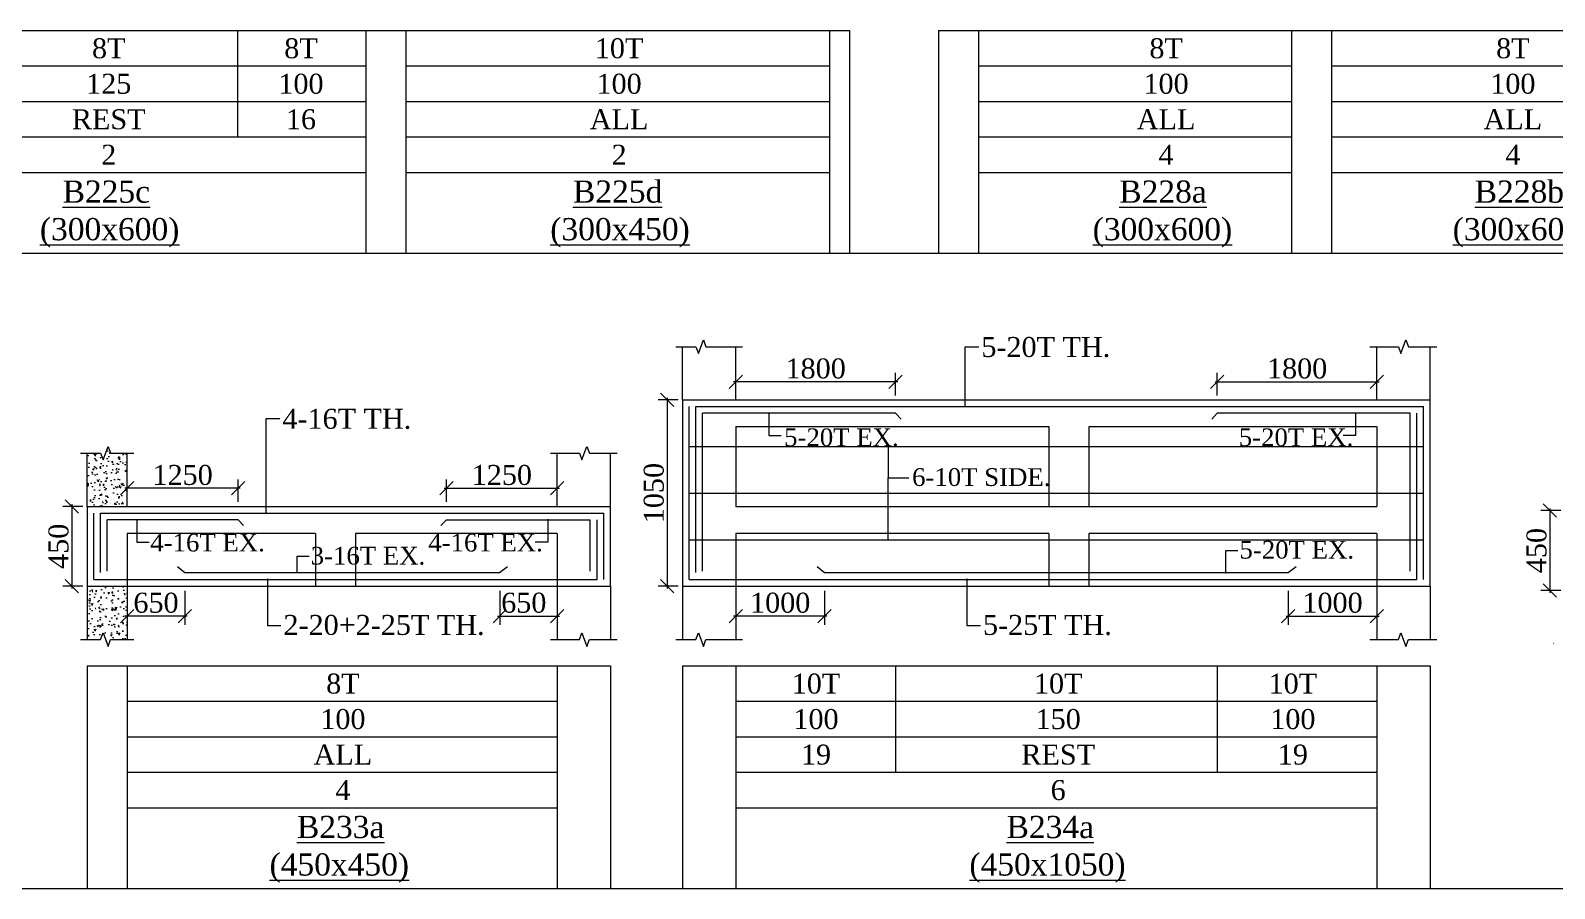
# Model space of a CAD drawing. Header units: millimetres. Extents: x 9781889 to 10654170, y -7832723 to -7608561.
# Drawn here: x 10618260 to 10635449, y -7780868 to -7771199 of the extents above; entities that cross this region are included whole.
import ezdxf
from ezdxf.enums import TextEntityAlignment as Align

# ---------------------------------------------------------------- set-up
doc = ezdxf.new("R2010")
doc.units = ezdxf.units.MM
doc.header["$LTSCALE"] = 10
doc.header["$PDMODE"] = 3
doc.linetypes.add('HIDDEN', pattern=[0.375, 0.25, -0.125])
for name, color, linetype, lineweight in [('S-CUT OUT LINE', 9, 'Continuous', 0), ('S-DIM L.S.', 7, 'Continuous', 0), ('S-HATCH', 8, 'Continuous', 0), ('S-L.S.SECTION', 5, 'Continuous', 0), ('S-L.S.SLAB LINE', 252, 'HIDDEN', 0), ('S-L.S.STEEL', 1, 'Continuous', 9), ('S-L.S.STEEL 1', 6, 'Continuous', 0), ('S-SECTION MARK', 7, 'Continuous', 0), ('S-SHEET', 251, 'Continuous', 0), ('S-TEXT', 7, 'Continuous', 0), ('S-TEXT L.S. BEAM NO.', 30, 'Continuous', 0), ('S-TEXT. L.S.', 7, 'Continuous', 0)]:
    doc.layers.add(name, color=color, linetype=linetype, lineweight=lineweight)
doc.styles.add('135', font='arial.ttf', dxfattribs={"width": 0.8, "height": 135})
doc.styles.get("Standard").update_dxf_attribs({"font": 'arial.ttf'})
doc.styles.add('TEXT', font='times.ttf')
doc.dimstyles.new('75', dxfattribs={"dimtxt": 135, "dimasz": 90, "dimexe": 0.1, "dimexo": 0.03, "dimgap": 0.09, "dimtad": 1, "dimdec": 0, "dimzin": 0, "dimdsep": 46, "dimtxsty": '135', "dimblk": 'ARCHTICK', "dimcen": 0.09, "dimclrd": 256, "dimclre": 256, "dimclrt": 256, "dimadec": 0, "dimazin": 0, "dimtfac": 1, "dimtdec": 0, "dimtofl": 0, "dimtmove": 1, "dimatfit": 3, "dimldrblk": 'DOTSMALL', "dimfxl": 1, "dimtolj": 1, "dimtzin": 0, "dimlwd": -1, "dimlwe": -1, "dimarcsym": 0})
doc.dimstyles.new('SETU_1', dxfattribs={"dimtxt": 200, "dimasz": 150, "dimexe": 100, "dimexo": 50, "dimgap": 35, "dimtad": 1, "dimdec": 0, "dimzin": 0, "dimdsep": 46, "dimtxsty": 'Standard', "dimblk": 'OBLIQUE', "dimcen": 150, "dimdle": 25, "dimclrd": 256, "dimclre": 7, "dimclrt": 256, "dimadec": 0, "dimazin": 0, "dimtfac": 1, "dimtdec": 0, "dimtofl": 0, "dimtmove": 1, "dimatfit": 3, "dimfxl": 1, "dimtolj": 1, "dimtzin": 0, "dimlwd": -1, "dimlwe": 5, "dimarcsym": 1})

# ---------------------------------------------------------------- blocks, each defined once
blk = doc.blocks.new('_ArchTick')
at = {"color": 0, "linetype": 'ByBlock', "const_width": 0.15}
blk.add_lwpolyline([(-0.5, -0.5), (0.5, 0.5)], dxfattribs=at)
blk = doc.blocks.new('_Oblique')
at = {"color": 0, "linetype": 'ByBlock', "lineweight": -2}
blk.add_line((-0.5, -0.5), (0.5, 0.5), dxfattribs=at)
blk = doc.blocks.new('*D1159')
at = {"layer": 'Defpoints', "color": 0, "transparency": 16777216}
for p in [(10618901, -7776562), (10618726, -7777462), (10618901, -7777462)]:
    blk.add_point(p, dxfattribs=at)
at = {"layer": 'S-DIM L.S.', "color": 7, "lineweight": 5, "transparency": 16777216}
for p, q in [((10618851, -7776562), (10618626, -7776562)), ((10618851, -7777462), (10618626, -7777462))]:
    blk.add_line(p, q, dxfattribs=at)
at = {"layer": 'S-DIM L.S.', "transparency": 16777216}
blk.add_line((10618726, -7776537), (10618726, -7777487), dxfattribs=at)
at = {"layer": 'S-DIM L.S.', "transparency": 16777216, "xscale": 150, "yscale": 150, "zscale": 150}
for p, rotation in [((10618726, -7776562), 90), ((10618726, -7777462), 270)]:
    blk.add_blockref('_Oblique', p, dxfattribs=dict(at, rotation=rotation))
at = {"layer": 'S-DIM L.S.', "transparency": 16777216, "insert": (10618577, -7777012), "char_height": 225, "attachment_point": 5, "rotation": 90, "style": 'TEXT'}
blk.add_mtext('\\A1;450', dxfattribs=at)
blk = doc.blocks.new('*D1160')
at = {"layer": 'Defpoints', "color": 0, "transparency": 16777216}
for p in [(10635571, -7776610), (10635396, -7777510), (10635571, -7777510)]:
    blk.add_point(p, dxfattribs=at)
at = {"layer": 'S-DIM L.S.', "color": 7, "lineweight": 5, "transparency": 16777216}
for p, q in [((10635521, -7776610), (10635296, -7776610)), ((10635521, -7777510), (10635296, -7777510))]:
    blk.add_line(p, q, dxfattribs=at)
at = {"layer": 'S-DIM L.S.', "transparency": 16777216}
blk.add_line((10635396, -7776585), (10635396, -7777535), dxfattribs=at)
at = {"layer": 'S-DIM L.S.', "transparency": 16777216, "xscale": 150, "yscale": 150, "zscale": 150}
for p, rotation in [((10635396, -7776610), 90), ((10635396, -7777510), 270)]:
    blk.add_blockref('_Oblique', p, dxfattribs=dict(at, rotation=rotation))
at = {"layer": 'S-DIM L.S.', "transparency": 16777216, "insert": (10635247, -7777060), "char_height": 225, "attachment_point": 5, "rotation": 90, "style": 'TEXT'}
blk.add_mtext('\\A1;450', dxfattribs=at)
blk = doc.blocks.new('*D1224')
at = {"layer": 'Defpoints', "color": 0, "transparency": 16777216}
for p in [(10619351, -7776358), (10619351, -7776562, 0), (10620601, -7776562, 0)]:
    blk.add_point(p, dxfattribs=at)
at = {"layer": 'S-DIM L.S.', "transparency": 16777216}
blk.add_line((10620626, -7776358), (10619326, -7776358), dxfattribs=at)
at = {"layer": 'S-DIM L.S.', "color": 7, "lineweight": 5, "transparency": 16777216}
for p, q in [((10619351, -7776512), (10619351, -7776258)), ((10620601, -7776512), (10620601, -7776258))]:
    blk.add_line(p, q, dxfattribs=at)
at = {"layer": 'S-DIM L.S.', "transparency": 16777216, "xscale": 150, "yscale": 150, "zscale": 150, "rotation": 180}
blk.add_blockref('_Oblique', (10619351, -7776358), dxfattribs=at)
at = {"layer": 'S-DIM L.S.', "transparency": 16777216, "xscale": 150, "yscale": 150, "zscale": 150}
blk.add_blockref('_Oblique', (10620601, -7776358), dxfattribs=at)
at = {"layer": 'S-DIM L.S.', "transparency": 16777216, "insert": (10619976, -7776209), "char_height": 225, "attachment_point": 5, "style": 'TEXT'}
blk.add_mtext('\\A1;1250', dxfattribs=at)
blk = doc.blocks.new('*D1225')
at = {"layer": 'Defpoints', "color": 0, "transparency": 16777216}
for p in [(10624202, -7776358), (10622952, -7776562, 0), (10624202, -7776562, 0)]:
    blk.add_point(p, dxfattribs=at)
at = {"layer": 'S-DIM L.S.', "transparency": 16777216}
blk.add_line((10622927, -7776358), (10624227, -7776358), dxfattribs=at)
at = {"layer": 'S-DIM L.S.', "color": 7, "lineweight": 5, "transparency": 16777216}
for p, q in [((10622952, -7776512), (10622952, -7776258)), ((10624202, -7776512), (10624202, -7776258))]:
    blk.add_line(p, q, dxfattribs=at)
at = {"layer": 'S-DIM L.S.', "transparency": 16777216, "xscale": 150, "yscale": 150, "zscale": 150, "rotation": 180}
blk.add_blockref('_Oblique', (10622952, -7776358), dxfattribs=at)
at = {"layer": 'S-DIM L.S.', "transparency": 16777216, "xscale": 150, "yscale": 150, "zscale": 150}
blk.add_blockref('_Oblique', (10624202, -7776358), dxfattribs=at)
at = {"layer": 'S-DIM L.S.', "transparency": 16777216, "insert": (10623577, -7776209), "char_height": 225, "attachment_point": 5, "style": 'TEXT'}
blk.add_mtext('\\A1;1250', dxfattribs=at)
blk = doc.blocks.new('*D1226')
at = {"layer": 'Defpoints', "color": 0, "transparency": 16777216}
for p in [(10623552, -7777462, 0), (10624202, -7777462, 0), (10624202, -7777798)]:
    blk.add_point(p, dxfattribs=at)
at = {"layer": 'S-DIM L.S.', "color": 7, "lineweight": 5, "transparency": 16777216}
for p, q in [((10623552, -7777512), (10623552, -7777898)), ((10624202, -7777512), (10624202, -7777898))]:
    blk.add_line(p, q, dxfattribs=at)
at = {"layer": 'S-DIM L.S.', "transparency": 16777216}
blk.add_line((10623527, -7777798), (10624227, -7777798), dxfattribs=at)
at = {"layer": 'S-DIM L.S.', "transparency": 16777216, "xscale": 150, "yscale": 150, "zscale": 150, "rotation": 180}
blk.add_blockref('_Oblique', (10623552, -7777798), dxfattribs=at)
at = {"layer": 'S-DIM L.S.', "transparency": 16777216, "xscale": 150, "yscale": 150, "zscale": 150}
blk.add_blockref('_Oblique', (10624202, -7777798), dxfattribs=at)
at = {"layer": 'S-DIM L.S.', "transparency": 16777216, "insert": (10623824, -7777649), "char_height": 225, "attachment_point": 5, "style": 'TEXT'}
blk.add_mtext('\\A1;650', dxfattribs=at)
blk = doc.blocks.new('*D1227')
at = {"layer": 'Defpoints', "color": 0, "transparency": 16777216}
for p in [(10619351, -7777462, 0), (10620001, -7777462, 0), (10619351, -7777798)]:
    blk.add_point(p, dxfattribs=at)
at = {"layer": 'S-DIM L.S.', "color": 7, "lineweight": 5, "transparency": 16777216}
for p, q in [((10619351, -7777512), (10619351, -7777898)), ((10620001, -7777512), (10620001, -7777898))]:
    blk.add_line(p, q, dxfattribs=at)
at = {"layer": 'S-DIM L.S.', "transparency": 16777216}
blk.add_line((10620026, -7777798), (10619326, -7777798), dxfattribs=at)
at = {"layer": 'S-DIM L.S.', "transparency": 16777216, "xscale": 150, "yscale": 150, "zscale": 150, "rotation": 180}
blk.add_blockref('_Oblique', (10619351, -7777798), dxfattribs=at)
at = {"layer": 'S-DIM L.S.', "transparency": 16777216, "xscale": 150, "yscale": 150, "zscale": 150}
blk.add_blockref('_Oblique', (10620001, -7777798), dxfattribs=at)
at = {"layer": 'S-DIM L.S.', "transparency": 16777216, "insert": (10619676, -7777649), "char_height": 225, "attachment_point": 5, "style": 'TEXT'}
blk.add_mtext('\\A1;650', dxfattribs=at)
blk = doc.blocks.new('*D1228')
at = {"layer": 'Defpoints', "color": 0, "transparency": 16777216}
for p in [(10625616, -7775362), (10625441, -7777462), (10625616, -7777462)]:
    blk.add_point(p, dxfattribs=at)
at = {"layer": 'S-DIM L.S.', "transparency": 16777216}
blk.add_line((10625441, -7775337), (10625441, -7777487), dxfattribs=at)
at = {"layer": 'S-DIM L.S.', "color": 7, "lineweight": 5, "transparency": 16777216}
for p, q in [((10625566, -7775362), (10625341, -7775362)), ((10625566, -7777462), (10625341, -7777462))]:
    blk.add_line(p, q, dxfattribs=at)
at = {"layer": 'S-DIM L.S.', "transparency": 16777216, "xscale": 150, "yscale": 150, "zscale": 150}
for p, rotation in [((10625441, -7775362), 90), ((10625441, -7777462), 270)]:
    blk.add_blockref('_Oblique', p, dxfattribs=dict(at, rotation=rotation))
at = {"layer": 'S-DIM L.S.', "transparency": 16777216, "insert": (10625291, -7776412), "char_height": 225, "attachment_point": 5, "rotation": 90, "style": 'TEXT'}
blk.add_mtext('\\A1;1050', dxfattribs=at)
blk = doc.blocks.new('*D1229')
at = {"layer": 'Defpoints', "color": 0, "transparency": 16777216}
for p in [(10633446, -7775158), (10631646, -7775362, 0), (10633446, -7775362, 0)]:
    blk.add_point(p, dxfattribs=at)
at = {"layer": 'S-DIM L.S.', "transparency": 16777216}
blk.add_line((10631621, -7775158), (10633471, -7775158), dxfattribs=at)
at = {"layer": 'S-DIM L.S.', "color": 7, "lineweight": 5, "transparency": 16777216}
for p, q in [((10631646, -7775312), (10631646, -7775058)), ((10633446, -7775312), (10633446, -7775058))]:
    blk.add_line(p, q, dxfattribs=at)
at = {"layer": 'S-DIM L.S.', "transparency": 16777216, "xscale": 150, "yscale": 150, "zscale": 150, "rotation": 180}
blk.add_blockref('_Oblique', (10631646, -7775158), dxfattribs=at)
at = {"layer": 'S-DIM L.S.', "transparency": 16777216, "xscale": 150, "yscale": 150, "zscale": 150}
blk.add_blockref('_Oblique', (10633446, -7775158), dxfattribs=at)
at = {"layer": 'S-DIM L.S.', "transparency": 16777216, "insert": (10632546, -7775009), "char_height": 225, "attachment_point": 5, "style": 'TEXT'}
blk.add_mtext('\\A1;1800', dxfattribs=at)
blk = doc.blocks.new('*D1230')
at = {"layer": 'Defpoints', "color": 0, "transparency": 16777216}
for p in [(10626216, -7775158), (10626216, -7775362, 0), (10628016, -7775362, 0)]:
    blk.add_point(p, dxfattribs=at)
at = {"layer": 'S-DIM L.S.', "transparency": 16777216}
blk.add_line((10628041, -7775158), (10626191, -7775158), dxfattribs=at)
at = {"layer": 'S-DIM L.S.', "color": 7, "lineweight": 5, "transparency": 16777216}
for p, q in [((10626216, -7775312), (10626216, -7775058)), ((10628016, -7775312), (10628016, -7775058))]:
    blk.add_line(p, q, dxfattribs=at)
at = {"layer": 'S-DIM L.S.', "transparency": 16777216, "xscale": 150, "yscale": 150, "zscale": 150, "rotation": 180}
blk.add_blockref('_Oblique', (10626216, -7775158), dxfattribs=at)
at = {"layer": 'S-DIM L.S.', "transparency": 16777216, "xscale": 150, "yscale": 150, "zscale": 150}
blk.add_blockref('_Oblique', (10628016, -7775158), dxfattribs=at)
at = {"layer": 'S-DIM L.S.', "transparency": 16777216, "insert": (10627116, -7775009), "char_height": 225, "attachment_point": 5, "style": 'TEXT'}
blk.add_mtext('\\A1;1800', dxfattribs=at)
blk = doc.blocks.new('*D1231')
at = {"layer": 'Defpoints', "color": 0, "transparency": 16777216}
for p in [(10632446, -7777462, 0), (10633446, -7777462, 0), (10633446, -7777798)]:
    blk.add_point(p, dxfattribs=at)
at = {"layer": 'S-DIM L.S.', "color": 7, "lineweight": 5, "transparency": 16777216}
for p, q in [((10632446, -7777512), (10632446, -7777898)), ((10633446, -7777512), (10633446, -7777898))]:
    blk.add_line(p, q, dxfattribs=at)
at = {"layer": 'S-DIM L.S.', "transparency": 16777216}
blk.add_line((10632421, -7777798), (10633471, -7777798), dxfattribs=at)
at = {"layer": 'S-DIM L.S.', "transparency": 16777216, "xscale": 150, "yscale": 150, "zscale": 150, "rotation": 180}
blk.add_blockref('_Oblique', (10632446, -7777798), dxfattribs=at)
at = {"layer": 'S-DIM L.S.', "transparency": 16777216, "xscale": 150, "yscale": 150, "zscale": 150}
blk.add_blockref('_Oblique', (10633446, -7777798), dxfattribs=at)
at = {"layer": 'S-DIM L.S.', "transparency": 16777216, "insert": (10632946, -7777649), "char_height": 225, "attachment_point": 5, "style": 'TEXT'}
blk.add_mtext('\\A1;1000', dxfattribs=at)
blk = doc.blocks.new('*D1232')
at = {"layer": 'Defpoints', "color": 0, "transparency": 16777216}
for p in [(10626216, -7777462, 0), (10627216, -7777462, 0), (10626216, -7777798)]:
    blk.add_point(p, dxfattribs=at)
at = {"layer": 'S-DIM L.S.', "color": 7, "lineweight": 5, "transparency": 16777216}
for p, q in [((10626216, -7777512), (10626216, -7777898)), ((10627216, -7777512), (10627216, -7777898))]:
    blk.add_line(p, q, dxfattribs=at)
at = {"layer": 'S-DIM L.S.', "transparency": 16777216}
blk.add_line((10627241, -7777798), (10626191, -7777798), dxfattribs=at)
at = {"layer": 'S-DIM L.S.', "transparency": 16777216, "xscale": 150, "yscale": 150, "zscale": 150, "rotation": 180}
blk.add_blockref('_Oblique', (10626216, -7777798), dxfattribs=at)
at = {"layer": 'S-DIM L.S.', "transparency": 16777216, "xscale": 150, "yscale": 150, "zscale": 150}
blk.add_blockref('_Oblique', (10627216, -7777798), dxfattribs=at)
at = {"layer": 'S-DIM L.S.', "transparency": 16777216, "insert": (10626716, -7777649), "char_height": 225, "attachment_point": 5, "style": 'TEXT'}
blk.add_mtext('\\A1;1000', dxfattribs=at)

msp = doc.modelspace()

# ---------------------------------------------------------------- hatches: boundary and pattern name
at = {"layer": 'S-HATCH', "linetype": 'ByBlock'}
h = msp.add_hatch(dxfattribs=at)
h.set_pattern_fill('AR-CONC', color=256)
h.set_pattern_definition([(50, (368120.76, -5855.31), (182.184669, -15.9390855), [19.05, -209.55]), (355, (368120.76, -5855.3), (-35.2434214, 191.0568452), [15.24, -167.6405842]), (100.4514447, (368135.95, -5856.64), (146.941247, 175.117752), [16.1900088, -178.0902446]), (46.1842, (368120.76, -5804.5), (271.079041, -42.042328), [28.575, -314.325]), (96.6355576, (368143.35, -5808), (237.404134, 247.4261246), [24.285023, -267.135608]), (351.1841512, (368120.76, -5804.5), (237.404134, 247.4261246), [22.859967, -251.459732]), (21, (368146.16, -5817.21), (151.6143913, -102.2651982), [19.05, -209.55]), (326, (368146.16, -5817.2), (61.8020283, 184.187966), [15.24, -167.64]), (71.451445, (368158.8, -5825.73), (213.4164193, 81.922769), [16.1900088, -178.0899376]), (37.5, (368120.764, -5855.31), (3.08860325, 84.55503887), [0, -165.608, 0, -170.18, 0, -168.275]), (7.5, (368120.76, -5855.31), (66.8196625, 100.1805748), [0, -97.028, 0, -161.798, 0, -64.135]), (327.5, (368064.12, -5855.31), (135.59059517, -5.728744), [0, -63.5, 0, -198.12, 0, -262.89]), (317.5, (368038.72, -5855.31), (148.1291814, 25.426491), [0, -82.55, 0, -131.572, 0, -186.69])])
h.paths.add_polyline_path([(10618901.2, -7776562.3), (10619351.2, -7776562.3), (10619351.2, -7775962.3), (10619163.4, -7775962.3), (10619135.4, -7775885.5), (10619079.5, -7776039.1), (10619051.5, -7775962.3), (10618901.2, -7775962.3)])
h = msp.add_hatch(dxfattribs=at)
h.set_pattern_fill('AR-CONC', color=256)
h.set_pattern_definition([(50, (368120.76, -5555.31), (182.184669, -15.9390855), [19.05, -209.55]), (355, (368120.76, -5555.3), (-35.2434214, 191.0568452), [15.24, -167.6405842]), (100.4514447, (368135.95, -5556.64), (146.941247, 175.117752), [16.1900088, -178.0902446]), (46.1842, (368120.76, -5504.5), (271.079041, -42.042328), [28.575, -314.325]), (96.6355576, (368143.35, -5508), (237.404134, 247.4261246), [24.285023, -267.135608]), (351.1841512, (368120.76, -5504.5), (237.404134, 247.4261246), [22.859967, -251.459732]), (21, (368146.16, -5517.21), (151.6143913, -102.2651982), [19.05, -209.55]), (326, (368146.16, -5517.2), (61.8020283, 184.187966), [15.24, -167.64]), (71.451445, (368158.8, -5525.73), (213.4164193, 81.922769), [16.1900088, -178.0899376]), (37.5, (368120.764, -5555.31), (3.08860325, 84.55503887), [0, -165.608, 0, -170.18, 0, -168.275]), (7.5, (368120.76, -5555.31), (66.8196625, 100.1805748), [0, -97.028, 0, -161.798, 0, -64.135]), (327.5, (368064.12, -5555.31), (135.59059517, -5.728744), [0, -63.5, 0, -198.12, 0, -262.89]), (317.5, (368038.72, -5555.31), (148.1291814, 25.426491), [0, -82.55, 0, -131.572, 0, -186.69])])
h.paths.add_polyline_path([(10618901.2, -7778062.3), (10619051.5, -7778062.3), (10619079.5, -7777985.5), (10619135.4, -7778139.1), (10619163.4, -7778062.3), (10619351.2, -7778062.3), (10619351.2, -7777462.3), (10618901.2, -7777462.3)])
at = {"layer": 'S-HATCH'}
h = msp.add_hatch(dxfattribs=at)
h.set_pattern_fill('ANSI35', color=256, scale=50)
h.set_pattern_definition([(45, (766708.75, 28327.96), (-224.506403, 224.506403), []), (45, (766933.26, 28327.96), (-224.506403, 224.506403), [396.875, -79.375, 0, -79.375])])
h.paths.add_polyline_path([(10635797.4, -7778109.7), (10636054.3, -7778109.7), (10636054.3, -7778104.7), (10635277.4, -7778104.7)])
h.paths.add_polyline_path([(10638587.3, -7778109.7), (10639364.3, -7778109.7), (10639364.3, -7778104.7), (10638587.3, -7778104.7)], flags=16)
h.paths.add_polyline_path([(10635797.4, -7777509.7), (10635797.4, -7778109.7), (10637078.2, -7778109.7), (10637106.2, -7778032.9), (10637162.1, -7778186.6), (10637190.1, -7778109.7), (10639564.4, -7778109.7), (10639564.4, -7777509.7)])

# ---------------------------------------------------------------- linework, layer by layer
at = {"layer": 'S-CUT OUT LINE', "color": 5, "elevation": 0}
for points in [[(10625537.6, -7774762.3), (10625766.2, -7774762.3), (10625794.1, -7774839.1), (10625850.1, -7774685.5), (10625878.1, -7774762.3), (10626290.8, -7774762.3)], [(10633367.5, -7774762.3), (10633689.8, -7774762.3), (10633717.7, -7774839.1), (10633773.7, -7774685.5), (10633801.6, -7774762.3), (10634120.8, -7774762.3)], [(10618822.9, -7775962.3), (10619051.5, -7775962.3), (10619079.5, -7776039.1), (10619135.4, -7775885.5), (10619163.4, -7775962.3), (10619426.2, -7775962.3)], [(10624123.4, -7775962.3), (10624452.4, -7775962.3), (10624480.4, -7776039.1), (10624536.3, -7775885.5), (10624564.3, -7775962.3), (10624876.7, -7775962.3)], [(10618822.9, -7778062.3), (10619051.5, -7778062.3), (10619079.5, -7777985.5), (10619135.4, -7778139.1), (10619163.4, -7778062.3), (10619426.2, -7778062.3)], [(10624123.4, -7778062.3), (10624452.4, -7778062.3), (10624480.4, -7777985.5), (10624536.3, -7778139.1), (10624564.3, -7778062.3), (10624876.7, -7778062.3)], [(10625537.6, -7778062.3), (10625766.2, -7778062.3), (10625794.1, -7777985.5), (10625850.1, -7778139.1), (10625878.1, -7778062.3), (10626290.8, -7778062.3)], [(10633367.5, -7778062.3), (10633689.8, -7778062.3), (10633717.7, -7777985.5), (10633773.7, -7778139.1), (10633801.6, -7778062.3), (10634120.8, -7778062.3)]]:
    msp.add_lwpolyline(points, dxfattribs=at)
at = {"layer": 'S-L.S.SECTION'}
for p, q in [((10625615.8, -7775362.3, 0), (10625615.8, -7774762.3, 0)), ((10626215.8, -7775362.3, 0), (10626215.8, -7774762.3, 0)), ((10633445.8, -7775362.3, 0), (10633445.8, -7774762.3, 0)), ((10634045.8, -7775362.3, 0), (10634045.8, -7774762.3, 0)), ((10625615.8, -7775362.3, 0), (10634045.8, -7775362.3, 0)), ((10625615.8, -7775362.3, 0), (10625615.8, -7777462.3, 0)), ((10634045.8, -7777462.3, 0), (10634045.8, -7775362.3, 0)), ((10618901.2, -7776562.3, 0), (10618901.2, -7775962.3, 0)), ((10619351.2, -7776562.3, 0), (10619351.2, -7775962.3, 0)), ((10624201.7, -7776562.3, 0), (10624201.7, -7775962.3, 0)), ((10624801.7, -7776562.3, 0), (10624801.7, -7775962.3, 0)), ((10618901.2, -7776562.3, 0), (10624801.7, -7776562.3, 0)), ((10618901.2, -7776562.3, 0), (10618901.2, -7777462.3, 0)), ((10624801.7, -7777462.3, 0), (10624801.7, -7776562.3, 0)), ((10618901.2, -7777462.3, 0), (10618901.2, -7778062.3, 0)), ((10618901.2, -7777462.3, 0), (10624801.7, -7777462.3, 0)), ((10619351.2, -7777462.3, 0), (10619351.2, -7778062.3, 0)), ((10624201.7, -7777462.3, 0), (10624201.7, -7778062.3, 0)), ((10624801.7, -7777462.3, 0), (10624801.7, -7778062.3, 0)), ((10625615.8, -7777462.3, 0), (10634045.8, -7777462.3, 0)), ((10625615.8, -7777462.3, 0), (10625615.8, -7778062.3, 0)), ((10626215.8, -7777462.3, 0), (10626215.8, -7778062.3, 0)), ((10633445.8, -7777462.3, 0), (10633445.8, -7778062.3, 0)), ((10634045.8, -7777462.3, 0), (10634045.8, -7778062.3, 0))]:
    msp.add_line(p, q, dxfattribs=at)
at = {"layer": 'S-L.S.SLAB LINE', "ltscale": 0.3}
for p, q in [((10625615.8, -7775662.3, 0), (10625615.8, -7775662.3, 0)), ((10626215.8, -7775662.3, 0), (10629745.8, -7775662.3, 0)), ((10626215.8, -7775662.3, 0), (10626215.8, -7776562.3, 0)), ((10629745.8, -7775662.3, 0), (10629745.8, -7776562.3, 0)), ((10630195.8, -7775662.3, 0), (10633445.8, -7775662.3, 0)), ((10630195.8, -7775662.3, 0), (10630195.8, -7776562.3, 0)), ((10633445.8, -7775662.3, 0), (10633445.8, -7776562.3, 0)), ((10626215.8, -7776562.3, 0), (10633445.8, -7776562.3, 0)), ((10629745.8, -7776562.3, 0), (10630195.8, -7776562.3, 0)), ((10618901.2, -7776862.3, 0), (10618901.2, -7776862.3, 0)), ((10619351.2, -7776862.3, 0), (10621476.4, -7776862.3, 0)), ((10619351.2, -7776862.3, 0), (10619351.2, -7777462.3, 0)), ((10621476.4, -7776862.3, 0), (10621476.4, -7777462.3, 0)), ((10621926.4, -7776862.3, 0), (10624201.7, -7776862.3, 0)), ((10621926.4, -7776862.3, 0), (10621926.4, -7777462.3, 0)), ((10624201.7, -7776862.3, 0), (10624201.7, -7777462.3, 0)), ((10626215.8, -7776862.3, 0), (10629745.8, -7776862.3, 0)), ((10626215.8, -7776862.3, 0), (10626215.8, -7777462.3, 0)), ((10629745.8, -7776862.3, 0), (10629745.8, -7777462.3, 0)), ((10630195.8, -7776862.3, 0), (10633445.8, -7776862.3, 0)), ((10630195.8, -7776862.3, 0), (10630195.8, -7777462.3, 0)), ((10633445.8, -7776862.3, 0), (10633445.8, -7777462.3, 0))]:
    msp.add_line(p, q, dxfattribs=at)
at = {"layer": 'S-L.S.STEEL'}
for p, q in [((10625690.8, -7777387.3, 0), (10625690.8, -7775437.3, 0)), ((10625765.8, -7775437.3, 0), (10633970.8, -7775437.3, 0)), ((10625765.8, -7777307.6, 0), (10625765.8, -7775437.3, 0)), ((10628016, -7775512.3, 0), (10625840.8, -7775512.3, 0)), ((10625840.8, -7777291.1, 0), (10625840.8, -7775512.3, 0)), ((10628016, -7775512.3, 0), (10628079.1, -7775579.2, 0)), ((10633820.8, -7777291.1, 0), (10633820.8, -7775512.3, 0)), ((10633895.8, -7777387.3, 0), (10633895.8, -7775512.3, 0)), ((10633970.8, -7777387.3, 0), (10633970.8, -7775437.3, 0)), ((10618976.2, -7777387.3, 0), (10618976.2, -7776637.3, 0)), ((10619051.2, -7776637.3, 0), (10624726.7, -7776637.3, 0)), ((10619051.2, -7777307.6, 0), (10619051.2, -7776637.3, 0)), ((10620601.2, -7776712.3, 0), (10619126, -7776712.3, 0)), ((10619126, -7777291.1, 0), (10619126, -7776712.3, 0)), ((10620601.2, -7776712.3, 0), (10620664.4, -7776779.2, 0)), ((10622951.7, -7776712.3, 0), (10622888.5, -7776779.2, 0)), ((10622951.7, -7776712.3, 0), (10624571.5, -7776712.3, 0)), ((10624571.5, -7777291.1, 0), (10624571.5, -7776712.3, 0)), ((10624651.7, -7777387.3, 0), (10624651.7, -7776712.3, 0)), ((10624726.7, -7777387.3, 0), (10624726.7, -7776637.3, 0)), ((10618976.2, -7777387.3, 0), (10624651.7, -7777387.3, 0)), ((10625690.8, -7777387.3, 0), (10633895.8, -7777387.3, 0))]:
    msp.add_line(p, q, dxfattribs=at)
at = {"layer": 'S-L.S.STEEL', "elevation": 0}
for points in [[(10623641.1, -7777244.1), (10623551.6, -7777312.3), (10620001.3, -7777312.3), (10619919.3, -7777241.6)], [(10632535.2, -7777244.1), (10632445.7, -7777312.3), (10627216, -7777312.3), (10627134, -7777241.6)]]:
    msp.add_lwpolyline(points, dxfattribs=at)
at = {"layer": 'S-L.S.STEEL'}
msp.add_polyline3d([(10633820.8, -7775512.3, 0), (10631645.8, -7775512.3, 0), (10631582.6, -7775579.2, 0)], dxfattribs=at)
at = {"layer": 'S-L.S.STEEL 1'}
for p, q in [((10625690.8, -7775887.3, 0), (10633970.8, -7775887.3, 0)), ((10625690.8, -7776412.3, 0), (10633970.8, -7776412.3, 0)), ((10625690.8, -7776937.3, 0), (10633970.8, -7776937.3, 0))]:
    msp.add_line(p, q, dxfattribs=at)
at = {"layer": 'S-SHEET'}
for p, q in [((10604888.6, -7771199, 0), (10627497.5, -7771199, 0)), ((10620593.6, -7771199, 0), (10620593.6, -7772399, 0)), ((10622043.6, -7771199, 0), (10622043.6, -7773708.3, 0)), ((10622493.6, -7771199, 0), (10622493.6, -7773708.3, 0)), ((10627271.6, -7771199, 0), (10627271.6, -7773708.3, 0)), ((10627497.5, -7771199, 0), (10627497.5, -7773708.3, 0)), ((10628502.6, -7771199, 0), (10636933.2, -7771199, 0)), ((10628502.6, -7771199, 0), (10628502.6, -7773708.3, 0)), ((10628952.6, -7771199, 0), (10628952.6, -7773708.3, 0)), ((10632482.6, -7771199, 0), (10632482.6, -7773708.3, 0)), ((10632932.6, -7771199, 0), (10632932.6, -7773708.3, 0)), ((10616208.6, -7771599, 0), (10622043.6, -7771599, 0)), ((10622493.6, -7771599, 0), (10627271.6, -7771599, 0)), ((10628952.6, -7771599, 0), (10632482.6, -7771599, 0)), ((10632932.6, -7771599, 0), (10636483.2, -7771599, 0)), ((10616208.6, -7771999, 0), (10622043.6, -7771999, 0)), ((10622493.6, -7771999, 0), (10627271.6, -7771999, 0)), ((10628952.6, -7771999, 0), (10632482.6, -7771999, 0)), ((10632932.6, -7771999, 0), (10636483.2, -7771999, 0)), ((10616208.6, -7772399, 0), (10622043.6, -7772399, 0)), ((10622493.6, -7772399, 0), (10627271.6, -7772399, 0)), ((10628952.6, -7772399, 0), (10632482.6, -7772399, 0)), ((10632932.6, -7772399, 0), (10636483.2, -7772399, 0)), ((10616208.6, -7772799, 0), (10622043.6, -7772799, 0)), ((10622493.6, -7772799, 0), (10627271.6, -7772799, 0)), ((10628952.6, -7772799, 0), (10632482.6, -7772799, 0)), ((10632932.6, -7772799, 0), (10636483.2, -7772799, 0)), ((10602835.5, -7773708.3, 0), (10654169.6, -7773708.3, 0)), ((10604888.6, -7773708.3, 0), (10627497.5, -7773708.3, 0)), ((10628502.6, -7773708.3, 0), (10636933.2, -7773708.3, 0)), ((10618901.2, -7778358.8, 0), (10624801.7, -7778358.8, 0)), ((10618901.2, -7778358.8, 0), (10618901.2, -7780868.1, 0)), ((10619351.2, -7778358.8, 0), (10619351.2, -7780868.1, 0)), ((10624201.7, -7778358.8, 0), (10624201.7, -7780868.1, 0)), ((10624801.7, -7778358.8, 0), (10624801.7, -7780868.1, 0)), ((10625615.8, -7778358.8, 0), (10634045.8, -7778358.8, 0)), ((10625615.8, -7778358.8, 0), (10625615.8, -7780868.1, 0)), ((10626215.8, -7778358.8, 0), (10626215.8, -7780868.1, 0)), ((10628015.8, -7778358.8, 0), (10628015.8, -7779558.8, 0)), ((10631645.8, -7778358.8, 0), (10631645.8, -7779558.8, 0)), ((10633445.8, -7778358.8, 0), (10633445.8, -7780868.1, 0)), ((10634045.8, -7778358.8, 0), (10634045.8, -7780868.1, 0)), ((10619351.2, -7778758.8, 0), (10624201.7, -7778758.8, 0)), ((10626215.8, -7778758.8, 0), (10633445.8, -7778758.8, 0)), ((10619351.2, -7779158.8, 0), (10624201.7, -7779158.8, 0)), ((10626215.8, -7779158.8, 0), (10633445.8, -7779158.8, 0)), ((10619351.2, -7779558.8, 0), (10624201.7, -7779558.8, 0)), ((10626215.8, -7779558.8, 0), (10633445.8, -7779558.8, 0)), ((10619351.2, -7779958.8, 0), (10624201.7, -7779958.8, 0)), ((10626215.8, -7779958.8, 0), (10633445.8, -7779958.8, 0)), ((10602835.5, -7780868.1, 0), (10654169.6, -7780868.1, 0)), ((10618901.2, -7780868.1, 0), (10624801.7, -7780868.1, 0)), ((10625615.8, -7780868.1, 0), (10634045.8, -7780868.1, 0))]:
    msp.add_line(p, q, dxfattribs=at)

# ---------------------------------------------------------------- texts
at = {"layer": 'S-L.S.STEEL 1', "style": 'TEXT'}
msp.add_text('6-10T SIDE.', height=200, dxfattribs=at).set_placement((10628203.4, -7776331.4, 0))
at = {"layer": 'S-TEXT', "linetype": 'ByBlock', "style": 'TEXT'}
for s, p in [('8T', (10619142.6, -7771399, 0)), ('8T', (10621310.8, -7771399, 0)), ('10T', (10624899.1, -7771399, 0)), ('8T', (10631068.4, -7771399, 0)), ('8T', (10634979.4, -7771399, 0)), ('125', (10619142.6, -7771799, 0)), ('100', (10621310.8, -7771799, 0)), ('100', (10624899.1, -7771799, 0)), ('100', (10631068.4, -7771799, 0)), ('100', (10634979.4, -7771799, 0)), ('REST', (10619142.6, -7772199, 0)), ('16', (10621310.8, -7772199, 0)), ('ALL', (10624899.1, -7772199, 0)), ('ALL', (10631068.4, -7772199, 0)), ('ALL', (10634979.4, -7772199, 0)), ('2', (10619142.6, -7772599, 0)), ('2', (10624899.1, -7772599, 0)), ('4', (10631068.4, -7772599, 0)), ('4', (10634979.4, -7772599, 0)), ('8T', (10621783.8, -7778558.8, 0)), ('10T', (10627120.1, -7778558.8, 0)), ('10T', (10629851.5, -7778558.8, 0)), ('10T', (10632498.1, -7778558.8, 0)), ('100', (10621783.8, -7778958.8, 0)), ('100', (10627120.1, -7778958.8, 0)), ('150', (10629851.5, -7778958.8, 0)), ('100', (10632498.1, -7778958.8, 0)), ('ALL', (10621783.8, -7779358.8, 0)), ('19', (10627120.1, -7779358.8, 0)), ('REST', (10629851.5, -7779358.8, 0)), ('19', (10632498.1, -7779358.8, 0)), ('4', (10621783.8, -7779758.8, 0)), ('6', (10629851.5, -7779758.8, 0))]:
    msp.add_text(s, height=225, dxfattribs=at).set_placement(p, align=Align.MIDDLE_CENTER)
at = {"layer": 'S-TEXT L.S. BEAM NO.', "linetype": 'ByBlock', "style": 'TEXT'}
for s, p in [('%%UB225c', (10618622.5, -7773139.7, 0)), ('%%UB228a', (10630540.6, -7773139.7, 0)), ('%%UB228b', (10634549.1, -7773139.7, 0)), ('%%U(300x600)', (10618366.4, -7773562.6, 0)), ('%%U(300x600)', (10630240.6, -7773562.6, 0)), ('%%U(300x600)', (10634300.8, -7773562.6, 0))]:
    msp.add_text(s, height=250, dxfattribs=at).set_placement(p)
at = {"layer": 'S-TEXT L.S. BEAM NO.', "color": 35, "linetype": 'ByBlock', "style": 'TEXT'}
for s, p in [('%%UB225d', (10624379, -7773139.7, 0)), ('%%U(300x450)', (10624122.9, -7773562.6, 0))]:
    msp.add_text(s, height=250, dxfattribs=at).set_placement(p)
at = {"layer": 'S-TEXT L.S. BEAM NO.', "color": 145, "linetype": 'ByBlock', "style": 'TEXT'}
for s, p in [('%%UB233a', (10621265.6, -7780299.5, 0)), ('%%U(450x450)', (10620956.6, -7780722.4, 0))]:
    msp.add_text(s, height=250, dxfattribs=at).set_placement(p)
at = {"layer": 'S-TEXT L.S. BEAM NO.', "color": 200, "linetype": 'ByBlock', "style": 'TEXT'}
for s, p in [('%%UB234a', (10629269.1, -7780299.5, 0)), ('%%U(450x1050)', (10628849.8, -7780722.4, 0))]:
    msp.add_text(s, height=250, dxfattribs=at).set_placement(p)
at = {"layer": 'S-TEXT. L.S.', "style": 'TEXT'}
for s, height, p in [('5-20T TH.', 225, (10628985.1, -7774878, 0)), ('4-16T TH.', 225, (10621101.5, -7775687.1, 0)), ('5-20T EX.', 200, (10626760.4, -7775883.3, 0)), ('5-20T EX.', 200, (10631888.1, -7775883.3, 0)), ('4-16T EX.', 200, (10619611.3, -7777069.8, 0)), ('4-16T EX.', 200, (10622746.7, -7777069.8, 0)), ('3-16T EX.', 200, (10621420.7, -7777217.7, 0)), ('5-20T EX.', 200, (10631896.1, -7777150.3, 0)), ('2-20+2-25T TH.', 225, (10621113.8, -7778010.1, 0)), ('5-25T TH.', 225, (10629003.4, -7778010.1, 0))]:
    msp.add_text(s, height=height, dxfattribs=at).set_placement(p)

# ---------------------------------------------------------------- dimensions: what is measured, and where the dimension line sits
at = {"layer": 'S-DIM L.S.'}
for base, p1, p2, picture, middle in [((10626216, -7775158.5, 0), (10628016, -7775362.3, 0), (10626216, -7775362.3, 0), '*D1230', (10627116, -7775009, 0)), ((10619351.2, -7776358.5, 0), (10620601.2, -7776562.3, 0), (10619351.2, -7776562.3, 0), '*D1224', (10619976.2, -7776209, 0)), ((10626215.8, -7777798.4, 0), (10627216, -7777462.3, 0), (10626215.8, -7777462.3, 0), '*D1232', (10626715.9, -7777648.9, 0))]:
    dim = msp.add_linear_dim(base=base, p1=p1, p2=p2, dimstyle='SETU_1', override={"dimtxt": 225, "dimtxsty": 'TEXT'}, dxfattribs=at)
    dim.commit()
    dim.dimension.update_dxf_attribs({"geometry": picture, "text_midpoint": middle})
for base, p1, p2, picture, middle in [((10633445.8, -7775158.5, 0), (10631645.8, -7775362.3, 0), (10633445.8, -7775362.3, 0), '*D1229', (10632545.8, -7775009, 0)), ((10624201.7, -7776358.5, 0), (10622951.7, -7776562.3, 0), (10624201.7, -7776562.3, 0), '*D1225', (10623576.7, -7776209, 0)), ((10633445.8, -7777798.4, 0), (10632445.7, -7777462.3, 0), (10633445.8, -7777462.3, 0), '*D1231', (10632945.7, -7777648.9, 0))]:
    dim = msp.add_linear_dim(base=base, p1=p1, p2=p2, angle=180, dimstyle='SETU_1', override={"dimtxt": 225, "dimtxsty": 'TEXT'}, dxfattribs=at)
    dim.commit()
    dim.dimension.update_dxf_attribs({"geometry": picture, "text_midpoint": middle})
at = {"layer": 'S-DIM L.S.', "color": 7}
for base, p1, p2, picture, middle in [((10625440.6, -7777462.3, 0), (10625615.8, -7775362.3, 0), (10625615.8, -7777462.3, 0), '*D1228', (10625291.2, -7776412.3, 0)), ((10618726, -7777462.3, 0), (10618901.2, -7776562.3, 0), (10618901.2, -7777462.3, 0), '*D1159', (10618576.6, -7777012.3, 0)), ((10635396.3, -7777509.7, 0), (10635571.4, -7776609.7, 0), (10635571.4, -7777509.7, 0), '*D1160', (10635246.8, -7777059.7, 0))]:
    dim = msp.add_linear_dim(base=base, p1=p1, p2=p2, angle=90, dimstyle='SETU_1', override={"dimtxt": 225, "dimlfac": 0.5, "dimtxsty": 'TEXT'}, dxfattribs=at)
    dim.commit()
    dim.dimension.update_dxf_attribs({"geometry": picture, "text_midpoint": middle})
at = {"layer": 'S-DIM L.S.'}
dim = msp.add_linear_dim(base=(10619351.2, -7777798.4, 0), p1=(10620001.3, -7777462.3, 0), p2=(10619351.2, -7777462.3, 0), dimstyle='SETU_1', override={"dimtxt": 225, "dimtxsty": 'TEXT'}, dxfattribs=at)
dim.commit()
dim.dimension.update_dxf_attribs({"geometry": '*D1227', "text_midpoint": (10619676.2, -7777798.4, 0), "dimtype": 160})
dim = msp.add_linear_dim(base=(10624201.7, -7777798.4, 0), p1=(10623551.6, -7777462.3, 0), p2=(10624201.7, -7777462.3, 0), angle=180, dimstyle='SETU_1', override={"dimtxt": 225, "dimtxsty": 'TEXT'}, dxfattribs=at)
dim.commit()
dim.dimension.update_dxf_attribs({"geometry": '*D1226', "text_midpoint": (10623823.6, -7777798.4, 0), "dimtype": 160})

# ---------------------------------------------------------------- leaders
at = {"layer": 'S-L.S.STEEL 1'}
for points in [[(10627934, -7775887.3, 0), (10627934, -7776242, 0), (10628165.9, -7776242, 0)], [(10627934, -7776412.3, 0), (10627934, -7776242, 0), (10628165.9, -7776242, 0)], [(10627934, -7776937.3, 0), (10627934, -7776242, 0), (10628165.9, -7776242, 0)]]:
    msp.add_leader(points, dimstyle='75', override={"dimasz": 75, "dimclrd": 6}, dxfattribs=at)
at = {"layer": 'S-SECTION MARK'}
for points in [[(10628803.4, -7775437.3, 0), (10628803.4, -7774762.9, 0), (10628956, -7774762.9, 0)], [(10626586.4, -7775512.3, 0), (10626586.4, -7775764.6, 0), (10626725.7, -7775764.6, 0)], [(10633206.2, -7775512.3, 0), (10633206.2, -7775764.6, 0), (10633066.9, -7775764.6, 0)], [(10620919.8, -7776637.3, 0), (10620919.8, -7775572, 0), (10621072.3, -7775572, 0)], [(10619459.5, -7776712.3, 0), (10619459.5, -7776964.6, 0), (10619598.8, -7776964.6, 0)], [(10624093.4, -7776712.3, 0), (10624093.4, -7776964.6, 0), (10623954, -7776964.6, 0)], [(10631742.2, -7777312.3, 0), (10631742.2, -7777060, 0), (10631877.5, -7777060, 0)], [(10621266.8, -7777307.6, 0), (10621266.8, -7777122.6, 0), (10621402.2, -7777122.6, 0)], [(10620932.1, -7777383.4, 0), (10620932.1, -7777905.3, 0), (10621084.7, -7777905.3, 0)], [(10628821.7, -7777383.4, 0), (10628821.7, -7777905.3, 0), (10628974.3, -7777905.3, 0)]]:
    msp.add_leader(points, dimstyle='75', override={"dimasz": 75}, dxfattribs=at)

doc.saveas('drawing.dxf')
